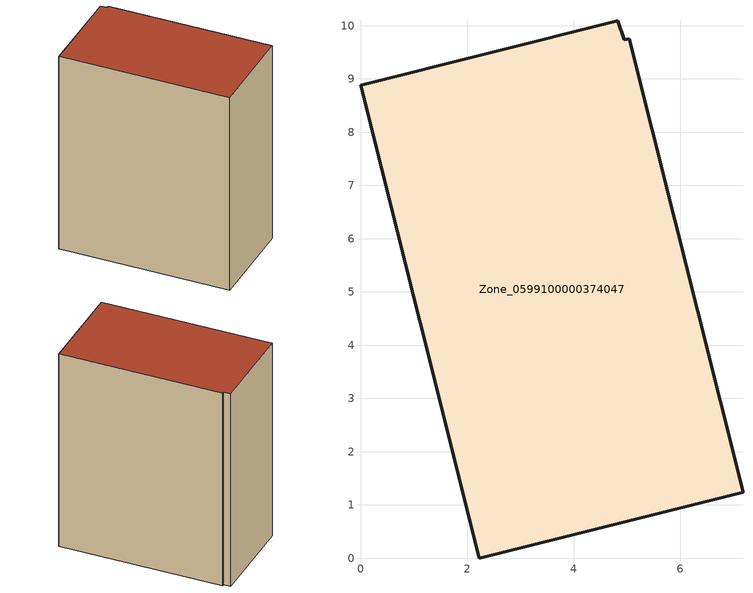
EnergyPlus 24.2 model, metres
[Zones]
Zone_0599100000374047
 floor ground (C_G): 4.96,9.73 5.04,9.76 7.18,1.24 2.23,0 0,8.88 4.83,10.09 z0
 wall outside (C_F): 2.23,0 7.18,1.24 5.04,9.76 4.96,9.73 4.83,10.09 0,8.88 2.23,0 z0:11.23
 roof outside (C_R): 5.04,9.76 4.96,9.73 4.83,10.09 0,8.88 2.23,0 7.18,1.24 z11.23
[BUILDING]
Pand.0599100000374047: North Axis=0; Terrain=City; Loads Convergence Tolerance Value=0.04; Temperature Convergence Tolerance Value=0.4; Solar Distribution=FullExterior; Maximum Number of Warmup Days=25; Minimum Number of Warmup Days=1
[Site:Location]
Rotterdam.The.Hague.AP_ZH_NLD Design_Conditions: Latitude=51.96; Longitude=4.45; Time Zone=1; Elevation=-4.5
[SITE:GROUNDTEMPERATURE:BUILDINGSURFACE]
18, 18, 18, 18, 18, 18, 18, 18, 18, 18, 18, 18
[MATERIAL] Thermal Absorptance=0.9; Solar Absorptance=0.7; Visible Absorptance=0.7
Name | Roughness | Thickness | Conductivity | Density | Specific Heat
G.TI.1992-2005 | MediumSmooth | 0.15 | 0.06 | 540 | 1210
F.TI.1992-2005 | Rough | 0.3 | 0.12 | 1920 | 840
R.TI.1992-2005 | MediumRough | 0.2 | 0.08 | 1500 | 1000
[CONSTRUCTION]
C_G: G.TI.1992-2005
C_F: F.TI.1992-2005
C_R: R.TI.1992-2005
[ZONE]
Zone_0599100000374047: Type=1; Multiplier=1; Ceiling Height=Autocalculate; Volume=Autocalculate; Floor Area=autocalculate; Part of Total Floor Area=Yes
[ZONEINFILTRATION:DESIGNFLOWRATE]
Infil_Zone_0599100000374047: Zone or ZoneList or Space or SpaceList=Zone_0599100000374047; Schedule=AlwaysOn; Design Flow Rate Calculation Method=Flow/Area; Flow Rate per Floor Area=0.0015; Constant Term Coefficient=1; Temperature Term Coefficient=0; Velocity Term Coefficient=0; Velocity Squared Term Coefficient=0
[HVACTEMPLATE:ZONE:IDEALLOADSAIRSYSTEM]
Zone_0599100000374047: Maximum Heating Supply Air Temperature=50; Minimum Cooling Supply Air Temperature=13; Maximum Heating Supply Air Humidity Ratio=0.0156; Minimum Cooling Supply Air Humidity Ratio=0.0077; Heating Limit=NoLimit; Cooling Limit=NoLimit; Dehumidification Control Type=ConstantSensibleHeatRatio; Cooling Sensible Heat Ratio=0.7; Dehumidification Setpoint=60; Humidification Control Type=None; Humidification Setpoint=30; Outdoor Air Method=None; Outdoor Air Flow Rate per Person=0.00944; Outdoor Air Flow Rate per Zone Floor Area=0; Outdoor Air Flow Rate per Zone=0; Demand Controlled Ventilation Type=None; Outdoor Air Economizer Type=NoEconomizer; Heat Recovery Type=None; Sensible Heat Recovery Effectiveness=0.7; Latent Heat Recovery Effectiveness=0.65
[ZONECONTROL:THERMOSTAT]
ThermostatControl_Zone_0599100000374047: Zone or ZoneList=Zone_0599100000374047; Control Type Schedule=DualSetpointControlType; Control 1=Thermostat_Zone_0599100000374047; Temperature Difference Between Cutout And Setpoint=0
[THERMOSTATSETPOINT:DUALSETPOINT]
Thermostat_Zone_0599100000374047: Heating Setpoint Temperature Schedule=HeatingSetpoint_Zone_0599100000374047; Cooling Setpoint Temperature Schedule=CoolingSetpoint_Zone_0599100000374047
[SCHEDULE:COMPACT]
HeatingSetpoint_Zone_0599100000374047: Through: 12/31, For: AllDays, Until: 24:00, 21
CoolingSetpoint_Zone_0599100000374047: Through: 12/31, For: AllDays, Until: 24:00, 24
DualSetpointControlType: Through: 12/31, For: AllDays, Until: 24:00, 4
AlwaysOn: Through: 12/31, For: AllDays, Until: 24:00, 1
